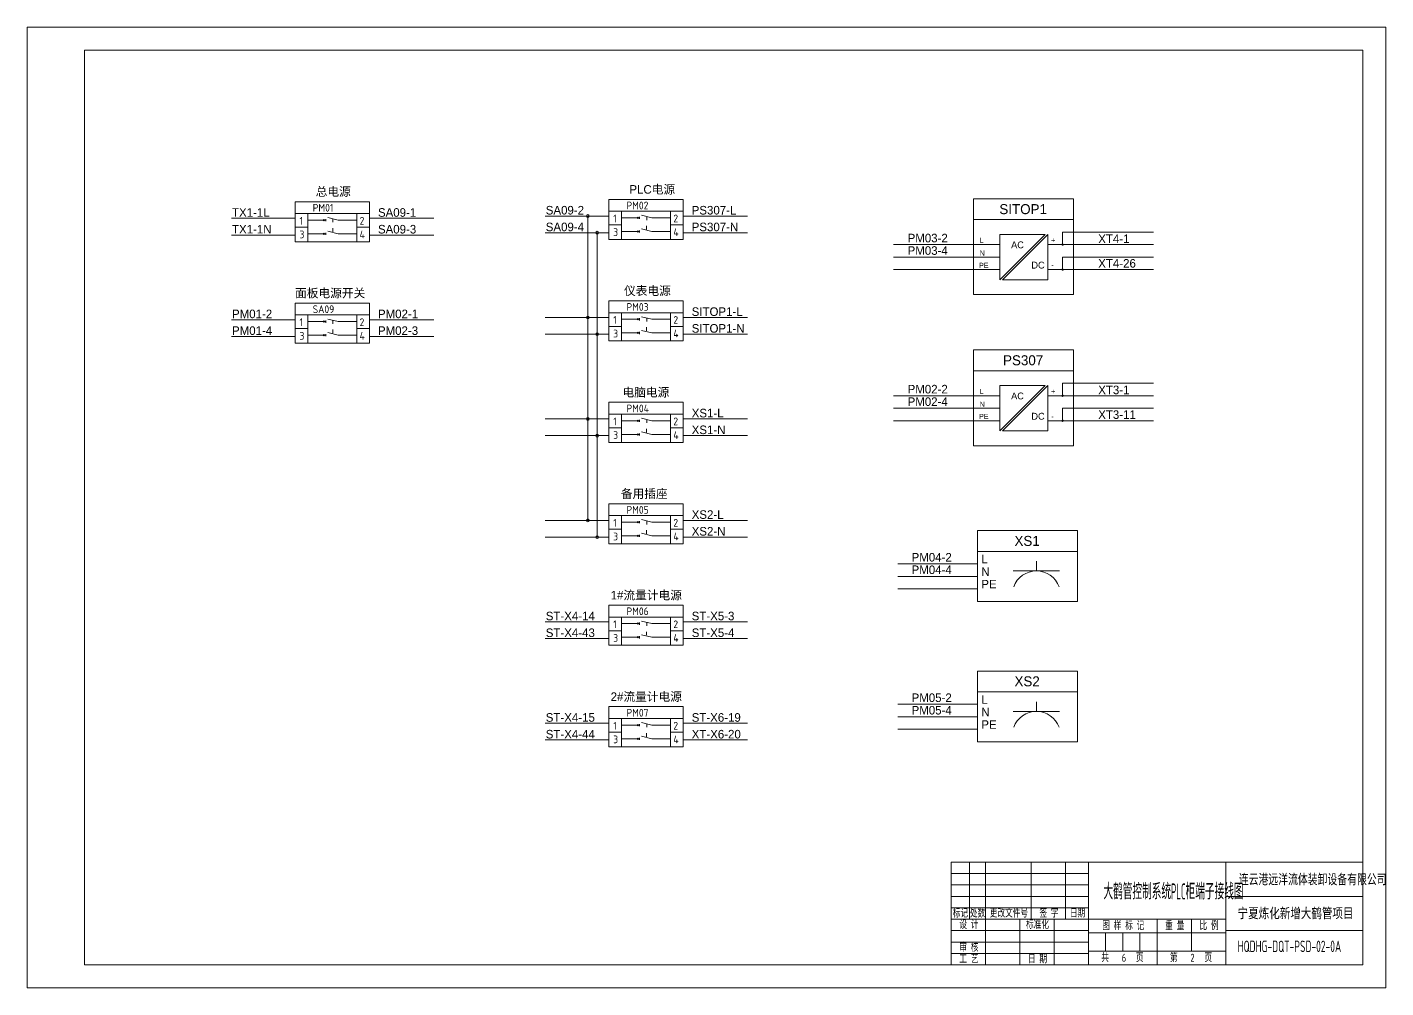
# Model space of a CAD drawing. Header units: millimetres. Extents: x 32626 to 72822, y 60047 to 123188.
# Drawn here: x 50362 to 55114, y 64401 to 67761 of the extents above; entities that cross this region are included whole.
import ezdxf
from ezdxf.enums import TextEntityAlignment as Align

# ---------------------------------------------------------------- set-up
doc = ezdxf.new("R2010")
doc.units = ezdxf.units.MM
doc.header["$LTSCALE"] = 10
doc.layers.get('0').update_dxf_attribs({"lineweight": 18})
for name, color, linetype, lineweight in [('1轮廓实线层', 7, 'Continuous', 18), ('2细线层', 4, 'Continuous', 18), ('6文字层', 3, 'Continuous', 18), ('图框层', 7, 'Continuous', 18)]:
    doc.layers.add(name, color=color, linetype=linetype, lineweight=lineweight)
doc.styles.get("Standard").update_dxf_attribs({"font": 'isocp.shx', "width": 0.707, "bigfont": 'hztxt.shx'})
doc.styles.add('样式 1', font='SIMYOU.TTF', dxfattribs={"width": 0.9})

msp = doc.modelspace()

# ---------------------------------------------------------------- hatches: boundary and pattern name
at = {"layer": '1轮廓实线层'}
h = msp.add_hatch(color=256, dxfattribs=at)
edge = h.paths.add_edge_path(flags=0)
edge.add_arc((53983.5, 67000.1), 2.25, 0, 360)
edge = h.paths.add_edge_path(flags=0)
edge.add_arc((53983.5, 66912.6), 2.25, 0, 360)
h = msp.add_hatch(color=256, dxfattribs=at)
edge = h.paths.add_edge_path(flags=0)
edge.add_arc((53983.5, 66471.5), 2.25, 0, 360)
edge = h.paths.add_edge_path(flags=0)
edge.add_arc((53983.5, 66384), 2.25, 0, 360)

# ---------------------------------------------------------------- linework, layer by layer
for p, q in [((51299.2, 67150.2), (51559.1, 67150.2)), ((51299.2, 67009.9), (51299.2, 67150.2)), ((51559.1, 67150.2), (51559.1, 67009.9)), ((52396.5, 67158.1), (52656.4, 67158.1)), ((52396.5, 67017.8), (52396.5, 67158.1)), ((52656.4, 67158.1), (52656.4, 67017.8)), ((51299.2, 67108.8), (51559.1, 67108.8)), ((51343.6, 67108.8), (51343.6, 67009.9)), ((51514.7, 67108.8), (51514.7, 67009.9)), ((52396.5, 67100), (52174, 67100)), ((52322.9, 67100), (52322.9, 66035.5)), ((52396.5, 67116.7), (52656.4, 67116.7)), ((52440.9, 67116.7), (52440.9, 67017.8)), ((52547.3, 67093.7), (52510.6, 67102.5)), ((52612, 67116.7), (52612, 67017.8)), ((52656.4, 67100), (52881.7, 67100)), ((51299.2, 67092.1), (51076.7, 67092.1)), ((51343.6, 67061), (51299.2, 67061)), ((51299.2, 67061), (51343.6, 67061)), ((51343.6, 67085.8), (51406.5, 67085.8)), ((51398, 67083.5), (51402.5, 67088.1)), ((51400.2, 67085.8), (51398, 67088.1)), ((51400.2, 67085.8), (51402.5, 67083.5)), ((51406.5, 67089.3), (51406.5, 67081.9)), ((51450, 67085.8), (51413.3, 67094.6)), ((51431, 67057.6), (51431, 67045.2)), ((51431.7, 67090.2), (51431.7, 67078)), ((51514.7, 67085.8), (51450, 67085.8)), ((51559.1, 67061), (51514.7, 67061)), ((51514.7, 67061), (51559.1, 67061)), ((51559.1, 67092.1), (51784.4, 67092.1)), ((52440.9, 67068.9), (52396.5, 67068.9)), ((52396.5, 67068.9), (52440.9, 67068.9)), ((52440.9, 67093.7), (52503.8, 67093.7)), ((52495.3, 67091.4), (52499.8, 67096)), ((52497.5, 67093.7), (52495.3, 67096)), ((52497.5, 67093.7), (52499.8, 67091.4)), ((52503.8, 67097.2), (52503.8, 67089.8)), ((52547.3, 67046), (52510.6, 67054.8)), ((52528.3, 67065.5), (52528.3, 67053.1)), ((52529, 67098.1), (52529, 67085.9)), ((52612, 67093.7), (52547.3, 67093.7)), ((52656.4, 67068.9), (52612, 67068.9)), ((52612, 67068.9), (52656.4, 67068.9)), ((51299.2, 67033.6), (51076.7, 67033.6)), ((51559.1, 67009.9), (51299.2, 67009.9)), ((51343.6, 67038.1), (51406.5, 67038.1)), ((51398, 67035.8), (51402.5, 67040.3)), ((51400.2, 67038.1), (51398, 67040.3)), ((51400.2, 67038.1), (51402.5, 67035.8)), ((51406.5, 67041.5), (51406.5, 67034.1)), ((51450, 67038.1), (51413.3, 67046.9)), ((51514.7, 67038.1), (51450, 67038.1)), ((51559.1, 67033.6), (51784.4, 67033.6)), ((52396.5, 67041.5), (52174, 67041.5)), ((52355.6, 67041.5), (52355.6, 65977)), ((52656.4, 67017.8), (52396.5, 67017.8)), ((52440.9, 67046), (52503.8, 67046)), ((52495.3, 67043.7), (52499.8, 67048.2)), ((52497.5, 67046), (52495.3, 67048.2)), ((52497.5, 67046), (52499.8, 67043.7)), ((52503.8, 67049.4), (52503.8, 67042)), ((52612, 67046), (52547.3, 67046)), ((52656.4, 67041.5), (52881.7, 67041.5)), ((51299.2, 66795.4), (51559.1, 66795.4)), ((51299.2, 66655.1), (51299.2, 66795.4)), ((51559.1, 66795.4), (51559.1, 66655.1)), ((52396.5, 66803.3), (52656.4, 66803.3)), ((52396.5, 66663), (52396.5, 66803.3)), ((52656.4, 66803.3), (52656.4, 66663)), ((51299.2, 66737.3), (51076.7, 66737.3)), ((51299.2, 66754), (51559.1, 66754)), ((51343.6, 66754), (51343.6, 66655.1)), ((51343.6, 66731), (51406.5, 66731)), ((51398, 66728.7), (51402.5, 66733.3)), ((51400.2, 66731), (51398, 66733.3)), ((51400.2, 66731), (51402.5, 66728.7)), ((51406.5, 66734.5), (51406.5, 66727)), ((51450, 66731), (51413.3, 66739.8)), ((51431.7, 66735.4), (51431.7, 66723.2)), ((51514.7, 66731), (51450, 66731)), ((51514.7, 66754), (51514.7, 66655.1)), ((51559.1, 66737.3), (51784.4, 66737.3)), ((52396.5, 66745.2), (52174, 66745.2)), ((52396.5, 66761.9), (52656.4, 66761.9)), ((52440.9, 66761.9), (52440.9, 66663)), ((52440.9, 66738.9), (52503.8, 66738.9)), ((52495.3, 66736.6), (52499.8, 66741.2)), ((52497.5, 66738.9), (52495.3, 66741.2)), ((52497.5, 66738.9), (52499.8, 66736.6)), ((52503.8, 66742.4), (52503.8, 66734.9)), ((52547.3, 66738.9), (52510.6, 66747.7)), ((52529, 66743.3), (52529, 66731.1)), ((52612, 66738.9), (52547.3, 66738.9)), ((52612, 66761.9), (52612, 66663)), ((52656.4, 66745.2), (52881.7, 66745.2)), ((51299.2, 66678.8), (51076.7, 66678.8)), ((51343.6, 66706.2), (51299.2, 66706.2)), ((51299.2, 66706.2), (51343.6, 66706.2)), ((51343.6, 66683.2), (51406.5, 66683.2)), ((51398, 66681), (51402.5, 66685.5)), ((51400.2, 66683.2), (51398, 66685.5)), ((51400.2, 66683.2), (51402.5, 66681)), ((51406.5, 66686.7), (51406.5, 66679.3)), ((51450, 66683.2), (51413.3, 66692.1)), ((51431, 66702.8), (51431, 66690.4)), ((51514.7, 66683.2), (51450, 66683.2)), ((51559.1, 66706.2), (51514.7, 66706.2)), ((51514.7, 66706.2), (51559.1, 66706.2)), ((51559.1, 66678.8), (51784.4, 66678.8)), ((52396.5, 66686.7), (52174, 66686.7)), ((52440.9, 66714.1), (52396.5, 66714.1)), ((52396.5, 66714.1), (52440.9, 66714.1)), ((52440.9, 66691.1), (52503.8, 66691.1)), ((52495.3, 66688.8), (52499.8, 66693.4)), ((52497.5, 66691.1), (52495.3, 66693.4)), ((52497.5, 66691.1), (52499.8, 66688.8)), ((52503.8, 66694.6), (52503.8, 66687.2)), ((52547.3, 66691.1), (52510.6, 66700)), ((52528.3, 66710.7), (52528.3, 66698.2)), ((52612, 66691.1), (52547.3, 66691.1)), ((52656.4, 66714.1), (52612, 66714.1)), ((52612, 66714.1), (52656.4, 66714.1)), ((52656.4, 66686.7), (52881.7, 66686.7)), ((51559.1, 66655.1), (51299.2, 66655.1)), ((52656.4, 66663), (52396.5, 66663)), ((52396.5, 66448.5), (52656.4, 66448.5)), ((52396.5, 66308.2), (52396.5, 66448.5)), ((52656.4, 66448.5), (52656.4, 66308.2)), ((52396.5, 66390.3), (52174, 66390.3)), ((52396.5, 66407), (52656.4, 66407)), ((52440.9, 66407), (52440.9, 66308.2)), ((52495.3, 66381.8), (52499.8, 66386.3)), ((52497.5, 66384.1), (52495.3, 66386.3)), ((52503.8, 66387.5), (52503.8, 66380.1)), ((52547.3, 66384.1), (52510.6, 66392.9)), ((52529, 66388.5), (52529, 66376.2)), ((52612, 66407), (52612, 66308.2)), ((52656.4, 66390.3), (52881.7, 66390.3)), ((52440.9, 66359.3), (52396.5, 66359.3)), ((52396.5, 66359.3), (52440.9, 66359.3)), ((52440.9, 66384.1), (52503.8, 66384.1)), ((52495.3, 66334), (52499.8, 66338.6)), ((52497.5, 66336.3), (52495.3, 66338.6)), ((52497.5, 66384.1), (52499.8, 66381.8)), ((52503.8, 66339.8), (52503.8, 66332.3)), ((52547.3, 66336.3), (52510.6, 66345.1)), ((52528.3, 66355.9), (52528.3, 66343.4)), ((52612, 66384.1), (52547.3, 66384.1)), ((52656.4, 66359.3), (52612, 66359.3)), ((52612, 66359.3), (52656.4, 66359.3)), ((52396.5, 66331.8), (52174, 66331.8)), ((52656.4, 66308.2), (52396.5, 66308.2)), ((52440.9, 66336.3), (52503.8, 66336.3)), ((52497.5, 66336.3), (52499.8, 66334)), ((52612, 66336.3), (52547.3, 66336.3)), ((52656.4, 66331.8), (52881.7, 66331.8)), ((52396.5, 66093.6), (52656.4, 66093.6)), ((52396.5, 65953.4), (52396.5, 66093.6)), ((52656.4, 66093.6), (52656.4, 65953.4)), ((52396.5, 66035.5), (52174, 66035.5)), ((52396.5, 66052.2), (52656.4, 66052.2)), ((52440.9, 66052.2), (52440.9, 65953.4)), ((52440.9, 66029.2), (52503.8, 66029.2)), ((52495.3, 66027), (52499.8, 66031.5)), ((52497.5, 66029.2), (52495.3, 66031.5)), ((52497.5, 66029.2), (52499.8, 66027)), ((52503.8, 66032.7), (52503.8, 66025.3)), ((52547.3, 66029.2), (52510.6, 66038.1)), ((52529, 66033.6), (52529, 66021.4)), ((52612, 66029.2), (52547.3, 66029.2)), ((52612, 66052.2), (52612, 65953.4)), ((52656.4, 66035.5), (52881.7, 66035.5)), ((52396.5, 65977), (52174, 65977)), ((52440.9, 66004.5), (52396.5, 66004.5)), ((52396.5, 66004.5), (52440.9, 66004.5)), ((52440.9, 65981.5), (52503.8, 65981.5)), ((52495.3, 65979.2), (52499.8, 65983.8)), ((52497.5, 65981.5), (52495.3, 65983.8)), ((52497.5, 65981.5), (52499.8, 65979.2)), ((52503.8, 65984.9), (52503.8, 65977.5)), ((52547.3, 65981.5), (52510.6, 65990.3)), ((52528.3, 66001.1), (52528.3, 65988.6)), ((52612, 65981.5), (52547.3, 65981.5)), ((52656.4, 66004.5), (52612, 66004.5)), ((52612, 66004.5), (52656.4, 66004.5)), ((52656.4, 65977), (52881.7, 65977)), ((52656.4, 65953.4), (52396.5, 65953.4)), ((52396.5, 65738.8), (52656.4, 65738.8)), ((52396.5, 65598.5), (52396.5, 65738.8)), ((52656.4, 65738.8), (52656.4, 65598.5)), ((52396.5, 65680.7), (52174, 65680.7)), ((52396.5, 65697.4), (52656.4, 65697.4)), ((52440.9, 65697.4), (52440.9, 65598.5)), ((52440.9, 65674.4), (52503.8, 65674.4)), ((52495.3, 65672.1), (52499.8, 65676.7)), ((52497.5, 65674.4), (52495.3, 65676.7)), ((52497.5, 65674.4), (52499.8, 65672.1)), ((52503.8, 65677.9), (52503.8, 65670.4)), ((52547.3, 65674.4), (52510.6, 65683.2)), ((52529, 65678.8), (52529, 65666.6)), ((52612, 65674.4), (52547.3, 65674.4)), ((52612, 65697.4), (52612, 65598.5)), ((52656.4, 65680.7), (52881.7, 65680.7)), ((52440.9, 65649.6), (52396.5, 65649.6)), ((52396.5, 65649.6), (52440.9, 65649.6)), ((52440.9, 65626.7), (52503.8, 65626.7)), ((52495.3, 65624.4), (52499.8, 65628.9)), ((52497.5, 65626.7), (52495.3, 65628.9)), ((52497.5, 65626.7), (52499.8, 65624.4)), ((52503.8, 65630.1), (52503.8, 65622.7)), ((52547.3, 65626.7), (52510.6, 65635.5)), ((52528.3, 65646.2), (52528.3, 65633.8)), ((52612, 65626.7), (52547.3, 65626.7)), ((52656.4, 65649.6), (52612, 65649.6)), ((52612, 65649.6), (52656.4, 65649.6)), ((52396.5, 65622.2), (52174, 65622.2)), ((52656.4, 65598.5), (52396.5, 65598.5)), ((52656.4, 65622.2), (52881.7, 65622.2)), ((52396.5, 65384), (52656.4, 65384)), ((52396.5, 65243.7), (52396.5, 65384)), ((52396.5, 65342.6), (52656.4, 65342.6)), ((52440.9, 65342.6), (52440.9, 65243.7)), ((52612, 65342.6), (52612, 65243.7)), ((52656.4, 65384), (52656.4, 65243.7)), ((52396.5, 65325.9), (52174, 65325.9)), ((52440.9, 65294.8), (52396.5, 65294.8)), ((52396.5, 65294.8), (52440.9, 65294.8)), ((52440.9, 65319.6), (52503.8, 65319.6)), ((52495.3, 65317.3), (52499.8, 65321.9)), ((52497.5, 65319.6), (52495.3, 65321.9)), ((52497.5, 65319.6), (52499.8, 65317.3)), ((52503.8, 65323), (52503.8, 65315.6)), ((52547.3, 65319.6), (52510.6, 65328.4)), ((52529, 65324), (52529, 65311.8)), ((52612, 65319.6), (52547.3, 65319.6)), ((52656.4, 65294.8), (52612, 65294.8)), ((52612, 65294.8), (52656.4, 65294.8)), ((52656.4, 65325.9), (52881.7, 65325.9)), ((52396.5, 65267.4), (52174, 65267.4)), ((52440.9, 65271.8), (52503.8, 65271.8)), ((52495.3, 65269.5), (52499.8, 65274.1)), ((52497.5, 65271.8), (52495.3, 65274.1)), ((52497.5, 65271.8), (52499.8, 65269.5)), ((52503.8, 65275.3), (52503.8, 65267.9)), ((52547.3, 65271.8), (52510.6, 65280.6)), ((52528.3, 65291.4), (52528.3, 65278.9)), ((52612, 65271.8), (52547.3, 65271.8)), ((52656.4, 65267.4), (52881.7, 65267.4)), ((52656.4, 65243.7), (52396.5, 65243.7))]:
    msp.add_line(p, q)
for centre in [(52322.9, 67100), (52355.6, 67041.5), (52322.9, 66745.2), (52355.6, 66686.7), (52322.9, 66390.3), (52355.6, 66331.8), (52322.9, 66035.5), (52355.6, 65977)]:
    msp.add_circle(centre, 5)
for p, q in [((53672.2, 67160), (54022.1, 67160)), ((53672.2, 67160), (53672.2, 66825.1)), ((54022.1, 67160), (54022.1, 66825.1)), ((54022.1, 67087.5), (53672.2, 67087.5)), ((53764.1, 66877), (53922.4, 67035.3)), ((53773.7, 66877), (53932.1, 67035.3)), ((53983.5, 67043.8), (53983.5, 67000.1)), ((54022.1, 67043.8), (53983.5, 67043.8)), ((54301.5, 67043.8), (54022.1, 67043.8)), ((53672.2, 67000.1), (53392.8, 67000.1)), ((53672.2, 66956.3), (53392.8, 66956.3)), ((53672.2, 67000.1), (53764.1, 67000.1)), ((53672.2, 66956.3), (53764.1, 66956.3)), ((54022.1, 67000.1), (53932.1, 67000.1)), ((53983.5, 66956.3), (53983.5, 66910.3)), ((54022.1, 66956.3), (53983.5, 66956.3)), ((54301.5, 67000.1), (54022.1, 67000.1)), ((54301.5, 66956.3), (54022.1, 66956.3)), ((53672.2, 66912.6), (53392.8, 66912.6)), ((53672.2, 66912.6), (53764.1, 66912.6)), ((54022.1, 66912.6), (53932.1, 66912.6)), ((54301.5, 66912.6), (54022.1, 66912.6)), ((54022.1, 66825.1), (53672.2, 66825.1)), ((53672.2, 66631.5), (54022.1, 66631.5)), ((53672.2, 66631.5), (53672.2, 66296.6)), ((54022.1, 66631.5), (54022.1, 66296.6)), ((54022.1, 66559), (53672.2, 66559)), ((53764.1, 66348.4), (53922.4, 66506.7)), ((53773.7, 66348.4), (53932.1, 66506.7)), ((53983.5, 66515.3), (53983.5, 66471.5)), ((54022.1, 66515.3), (53983.5, 66515.3)), ((54301.5, 66515.3), (54022.1, 66515.3)), ((53672.2, 66471.5), (53392.8, 66471.5)), ((53672.2, 66471.5), (53764.1, 66471.5)), ((54022.1, 66471.5), (53932.1, 66471.5)), ((54301.5, 66471.5), (54022.1, 66471.5)), ((53672.2, 66427.8), (53392.8, 66427.8)), ((53672.2, 66427.8), (53764.1, 66427.8)), ((53983.5, 66427.8), (53983.5, 66381.8)), ((54022.1, 66427.8), (53983.5, 66427.8)), ((54301.5, 66427.8), (54022.1, 66427.8)), ((53672.2, 66384), (53392.8, 66384)), ((53672.2, 66384), (53764.1, 66384)), ((54022.1, 66384), (53932.1, 66384)), ((54301.5, 66384), (54022.1, 66384)), ((54022.1, 66296.6), (53672.2, 66296.6)), ((53686.1, 65752.2), (53686.1, 65999.7)), ((53686.1, 65999.7), (54036, 65999.7)), ((54036, 65999.7), (54036, 65752.2)), ((54036, 65927.2), (53686.1, 65927.2)), ((53686.1, 65883.5), (53406.8, 65883.5)), ((53892.1, 65858.7), (53892.1, 65892.5)), ((53686.1, 65839.7), (53406.8, 65839.7)), ((53811.2, 65858.7), (53973.1, 65858.7)), ((53686.1, 65796), (53406.8, 65796)), ((54036, 65752.2), (53686.1, 65752.2)), ((53686.1, 65261.1), (53686.1, 65508.6)), ((53686.1, 65508.6), (54036, 65508.6)), ((54036, 65508.6), (54036, 65261.1)), ((54036, 65436.1), (53686.1, 65436.1)), ((53686.1, 65392.3), (53406.8, 65392.3)), ((53892.1, 65367.6), (53892.1, 65401.4)), ((53686.1, 65348.6), (53406.8, 65348.6)), ((53811.2, 65367.6), (53973.1, 65367.6)), ((53686.1, 65304.9), (53406.8, 65304.9)), ((54036, 65261.1), (53686.1, 65261.1)), ((55034.2, 64840.5), (53594.2, 64840.5)), ((53594.2, 64480.5), (53594.2, 64840.5)), ((53594.2, 64480.5), (55034.2, 64480.5))]:
    msp.add_line(p, q, dxfattribs=at)
for points in [[(53764.1, 67035.3), (53922.4, 67035.3)], [(53764.1, 66877), (53764.1, 67035.3)], [(53932.1, 67035.3), (53932.1, 66877), (53773.7, 66877)], [(53764.1, 66506.7), (53922.4, 66506.7)], [(53764.1, 66348.4), (53764.1, 66506.7)], [(53932.1, 66506.7), (53932.1, 66348.4), (53773.7, 66348.4)]]:
    msp.add_lwpolyline(points, dxfattribs=at)
for centre in [(53983.5, 67000.1), (53983.5, 66912.6), (53983.5, 66471.5), (53983.5, 66384)]:
    msp.add_circle(centre, 2.25, dxfattribs=at)
for centre in [(53892.1, 65774.2), (53892.1, 65283.1)]:
    msp.add_arc(centre, 84.5, 20.0361, 159.9639, dxfattribs=at)
at = {"layer": '2细线层'}
for p, q in [((50362.2, 64400.5), (50362.2, 67760.5)), ((55114.2, 67760.5), (50362.2, 67760.5)), ((55114.2, 67760.5), (55114.2, 64400.5)), ((53658.2, 64640.5), (53658.2, 64840.5)), ((53714.2, 64640.5), (53714.2, 64840.5)), ((53874.2, 64640.5), (53874.2, 64840.5)), ((53994.2, 64640.5), (53994.2, 64840.5)), ((54074.2, 64480.5), (54074.2, 64840.5)), ((54554.2, 64480.5), (54554.2, 64840.5)), ((53594.2, 64800.5), (54074.2, 64800.5)), ((53594.2, 64760.5), (54074.2, 64760.5)), ((53594.2, 64720.5), (54074.2, 64720.5)), ((53594.2, 64680.5), (54074.2, 64680.5)), ((54554.2, 64720.5), (55034.2, 64720.5)), ((53594.2, 64640.5), (54554.2, 64640.5)), ((53714.2, 64480.5), (53714.2, 64640.5)), ((53834.2, 64480.5), (53834.2, 64640.5)), ((53954.2, 64480.5), (53954.2, 64640.5)), ((54314.2, 64480.5), (54314.2, 64640.5)), ((54434.2, 64528.5), (54434.2, 64640.5)), ((53594.2, 64600.5), (54074.2, 64600.5)), ((54074.2, 64592.5), (54554.2, 64592.5)), ((54134.2, 64528.5), (54134.2, 64592.5)), ((54134.2, 64528.5), (54134.2, 64592.5)), ((54194.2, 64528.5), (54194.2, 64592.5)), ((54254.2, 64528.5), (54254.2, 64592.5)), ((54554.2, 64600.5), (55034.2, 64600.5)), ((53594.2, 64560.5), (54074.2, 64560.5)), ((53594.2, 64520.5), (54074.2, 64520.5)), ((54074.2, 64528.5), (54554.2, 64528.5)), ((55114.2, 64400.5), (50362.2, 64400.5))]:
    msp.add_line(p, q, dxfattribs=at)
at = {"layer": '图框层'}
for p, q in [((50562.2, 64480.5), (50562.2, 67680.5)), ((55034.2, 67680.5), (50562.2, 67680.5)), ((55034.2, 67680.5), (55034.2, 64480.5)), ((55034.2, 64480.5), (55034.2, 64840.5)), ((50562.2, 64480.5), (55034.2, 64480.5))]:
    msp.add_line(p, q, dxfattribs=at)

# ---------------------------------------------------------------- texts
at = {"layer": '1轮廓实线层', "style": '样式 1'}
for s, height, p in [('总电源', 30, (51371.2, 67170.2)), ('PLC电源', 30, (52468.5, 67178.1)), ('TX1-1L', 30, (51078.7, 67097.4)), ('SA09-1', 30, (51589.1, 67097.4)), ('SA09-2', 30, (52176, 67105.3)), ('PS307-L', 30, (52686.4, 67105.3)), ('TX1-1N', 30, (51078.7, 67038.9)), ('SA09-3', 30, (51589.1, 67038.9)), ('SA09-4', 30, (52176, 67046.8)), ('PS307-N', 30, (52686.4, 67046.8)), ('PM03-2', 30, (53441.6, 67008)), ('L', 18, (53693.5, 67005.8)), ('AC', 24, (53803.6, 66987.1)), ('+', 18, (53943.4, 67006.5)), ('XT4-1', 30, (54108.3, 67005.4)), ('PM03-4', 30, (53441.6, 66964.3)), ('N', 18, (53693.5, 66961.6)), ('PE', 18, (53691.7, 66918.4)), ('DC', 24, (53874.5, 66916.3)), ('-', 18, (53944.3, 66919)), ('XT4-26', 30, (54108.3, 66919.5)), ('面板电源开关', 30, (51299.2, 66815.3)), ('仪表电源', 30, (52449.6, 66823.2)), ('PM01-2', 30, (51078.7, 66742.6)), ('PM02-1', 30, (51589.1, 66742.6)), ('SITOP1-L', 30, (52686.4, 66750.5)), ('SITOP1-N', 30, (52686.4, 66692)), ('PM01-4', 30, (51078.7, 66684.1)), ('PM02-3', 30, (51589.1, 66684.1)), ('电脑电源', 30, (52444.2, 66468.4)), ('PM02-2', 30, (53441.6, 66479.5)), ('L', 18, (53693.5, 66477.3)), ('AC', 24, (53803.6, 66458.6)), ('+', 18, (53943.4, 66477.9)), ('XT3-1', 30, (54108.3, 66476.8)), ('PM02-4', 30, (53441.6, 66435.7)), ('N', 18, (53693.5, 66433.1)), ('XS1-L', 30, (52686.4, 66395.7)), ('PE', 18, (53691.7, 66389.9)), ('DC', 24, (53874.5, 66387.7)), ('-', 18, (53944.3, 66390.4)), ('XT3-11', 30, (54108.3, 66390.4)), ('XS1-N', 30, (52686.4, 66337.2)), ('备用插座', 30, (52438.7, 66113.6)), ('XS2-L', 30, (52686.4, 66040.8)), ('XS2-N', 30, (52686.4, 65982.3)), ('PM04-2', 30, (53455.5, 65891.4)), ('L', 30, (53699.3, 65885)), ('PM04-4', 30, (53455.5, 65847.7)), ('N', 30, (53699.3, 65841.3)), ('PE', 30, (53699.3, 65797.5)), ('1#流量计电源', 30, (52403, 65758.8)), ('ST-X4-14', 30, (52176, 65686)), ('ST-X5-3', 30, (52686.4, 65686)), ('ST-X4-43', 30, (52176, 65627.5)), ('ST-X5-4', 30, (52686.4, 65627.5)), ('2#流量计电源', 30, (52403, 65403.9)), ('PM05-2', 30, (53455.5, 65400.3)), ('L', 30, (53699.3, 65393.9)), ('ST-X4-15', 30, (52176, 65331.2)), ('ST-X6-19', 30, (52686.4, 65331.2)), ('PM05-4', 30, (53455.5, 65356.5)), ('N', 30, (53699.3, 65350.2)), ('ST-X4-44', 30, (52176, 65272.7)), ('XT-X6-20', 30, (52686.4, 65272.7)), ('PE', 30, (53699.3, 65306.4))]:
    msp.add_text(s, height=height, dxfattribs=at).set_placement(p)
at = {"layer": '1轮廓实线层'}
for s, p in [('PM02', (52458.1, 67123.3)), ('PM01', (51360.8, 67115.4)), ('1', (52412, 67077.8)), ('2', (52622.2, 67077.8)), ('1', (51314.7, 67069.9)), ('2', (51524.9, 67069.9)), ('3', (52412, 67030.1)), ('4', (52622.2, 67030.1)), ('3', (51314.7, 67022.2)), ('4', (51524.9, 67022.2)), ('SA09', (51360.8, 66760.5)), ('PM03', (52458.1, 66768.4)), ('1', (51314.7, 66715.1)), ('2', (51524.9, 66715.1)), ('1', (52412, 66723)), ('2', (52622.2, 66723)), ('3', (51314.7, 66667.4)), ('4', (51524.9, 66667.4)), ('3', (52412, 66675.3)), ('4', (52622.2, 66675.3)), ('PM04', (52458.1, 66413.6)), ('1', (52412, 66368.2)), ('2', (52622.2, 66368.2)), ('3', (52412, 66320.4)), ('4', (52622.2, 66320.4)), ('PM05', (52458.1, 66058.8)), ('1', (52412, 66013.4)), ('2', (52622.2, 66013.4)), ('3', (52412, 65965.6)), ('4', (52622.2, 65965.6)), ('PM06', (52458.1, 65704)), ('1', (52412, 65658.5)), ('2', (52622.2, 65658.5)), ('3', (52412, 65610.8)), ('4', (52622.2, 65610.8)), ('PM07', (52458.1, 65349.1)), ('1', (52412, 65303.7)), ('2', (52622.2, 65303.7)), ('3', (52412, 65256)), ('4', (52622.2, 65256))]:
    msp.add_text(s, height=27, dxfattribs=at).set_placement(p)
at = {"layer": '1轮廓实线层', "style": '样式 1'}
for s, p in [('SITOP1', (53845.7, 67106.6)), ('PS307', (53845.7, 66578)), ('XS1', (53859.6, 65946.2)), ('XS2', (53859.6, 65455.1))]:
    msp.add_text(s, height=35, dxfattribs=at).set_placement(p, align=Align.CENTER)
at = {"layer": '6文字层', "width": 0.707}
for s, p in [('标记', (53626.2, 64660.5)), ('处数', (53686.2, 64660.5))]:
    msp.add_text(s, height=28, dxfattribs=at).set_placement(p, align=Align.MIDDLE_CENTER)
at = {"layer": '6文字层', "char_height": 28, "attachment_point": 5}
for s, insert, width in [(' 更改文件号 ', (53789.2, 64660.5), 163.434), (' 签 字 ', (53929.2, 64660.5), 89.316), (' 日期 ', (54029.2, 64660.5), 74.352), (' 设 计 ', (53649.2, 64620.6), 89.316), (' 标准化 ', (53889.2, 64620.6), 104.046), (' 图 样 标 记 ', (54189.2, 64616.5), 178.632), (' 重 量 ', (54369.2, 64616.5), 89.316), (' 比 例 ', (54489.2, 64616.5), 89.316), (' 审 核 ', (53649.2, 64540.5), 89.316), (' 工 艺 ', (53649.2, 64500.5), 89.316), (' 日 期 ', (53889.2, 64500.5), 89.316), ('共       页', (54192.8, 64504.5), 158.056), ('第       页', (54432.8, 64504.5), 157.822)]:
    msp.add_mtext(s, dxfattribs=dict(at, insert=insert, width=width))
at = {"layer": '6文字层'}
for tag, p, height, width in [('大鹤管控制系统PLC柜端子接线图', (54126.5, 64709.6), 56, 0.446978), ('连云港远洋流体装卸设备有限公司', (54599.9, 64759.1), 40, 0.662669), ('宁夏炼化新增大鹤管项目', (54595.9, 64640.4), 40, 0.920741), ('HQDHG-DQT-PSD-02-0A', (54595.9, 64525.6), 40, 0.672524), ('6', (54190.8, 64491.7), 28, 0.737225), ('2', (54430.8, 64491.7), 28, 0.73589)]:
    msp.add_attdef(tag, p, '', height=height, dxfattribs=dict(at, width=width))

doc.saveas('drawing.dxf')
